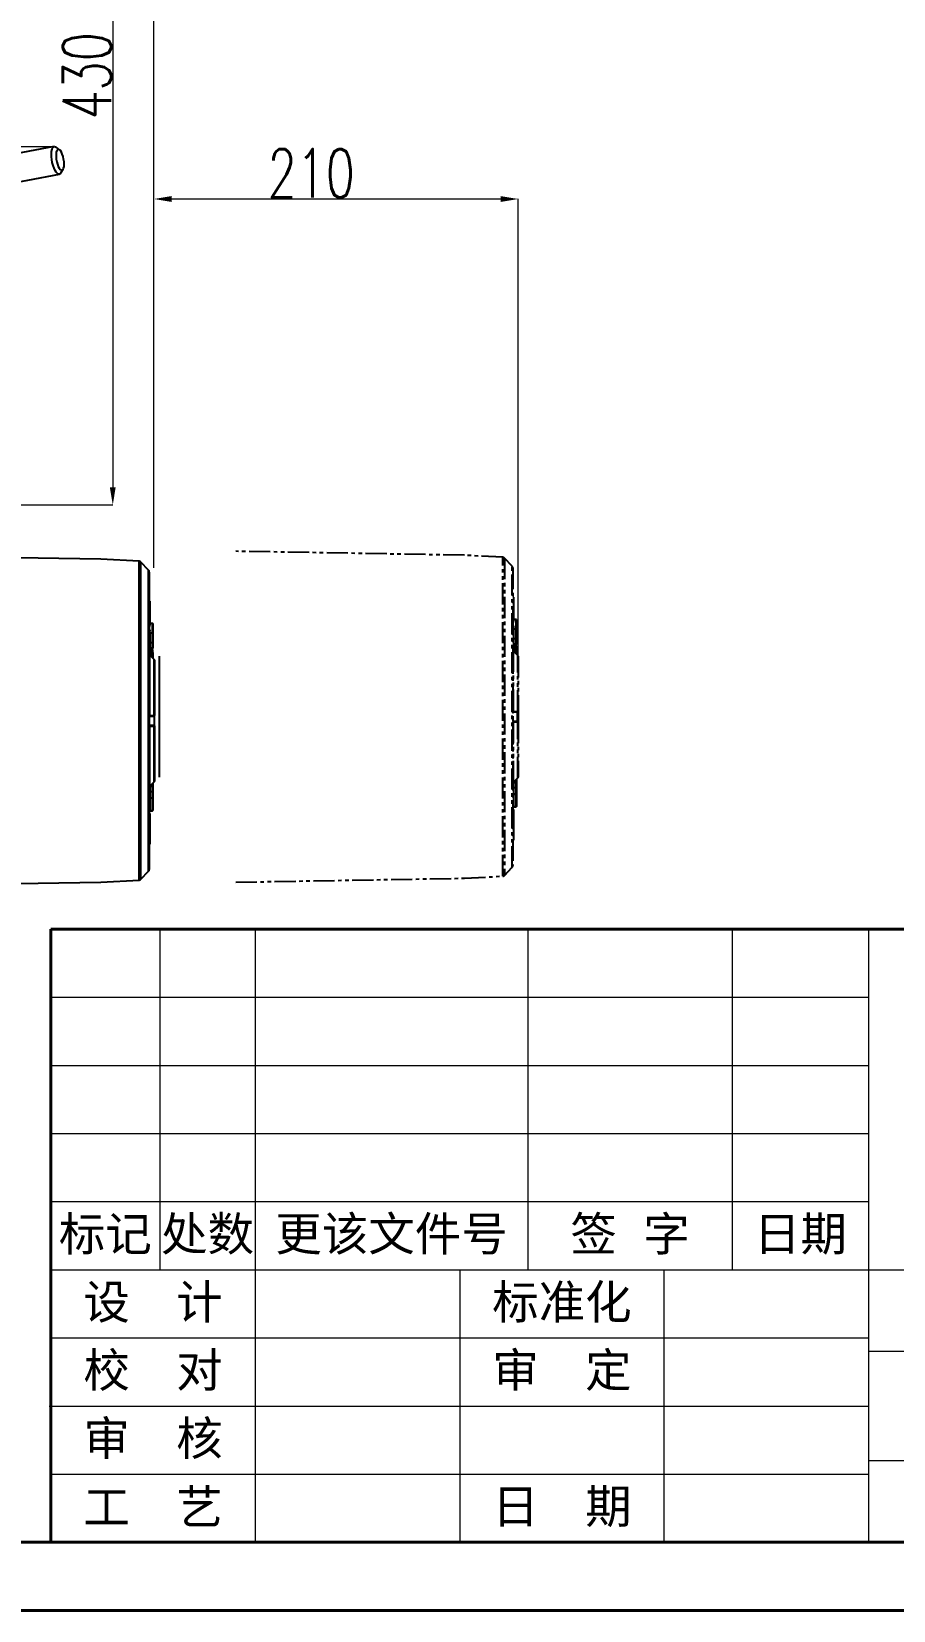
# Model space of a CAD drawing. Header units: millimetres. Extents: x 7861 to 11104, y 3791 to 6084.
# Drawn here: x 9665 to 10153, y 3791 to 4686 of the extents above; entities that cross this region are included whole.
import ezdxf

# ---------------------------------------------------------------- set-up
doc = ezdxf.new("R2010")
doc.units = ezdxf.units.MM
doc.linetypes.add('双点画线', pattern=[22, 12, -2, 2, -2, 2, -2])
for name, color, linetype, lineweight in [('AM_5', 3, 'Continuous', 25), ('AM_BOR', 7, 'Continuous', 50), ('文字', 7, 'Continuous', 13), ('粗实线', 7, 'Continuous', 40), ('细实线', 3, 'Continuous', 13)]:
    doc.layers.add(name, color=color, linetype=linetype, lineweight=lineweight)
doc.styles.add('SLDTEXTSTYLE1', font='txt.shx', dxfattribs={"width": 0.7, "bigfont": 'gbcbig.shx'})
doc.styles.get("Standard").update_dxf_attribs({"font": 'arial.ttf'})
doc.dimstyles.new('SLDDIMSTYLE12$0', dxfattribs={"dimtxt": 12, "dimasz": 10, "dimexe": 0, "dimexo": 0.0625, "dimgap": 0.875, "dimtad": 1, "dimdec": 1, "dimlfac": 1.8, "dimrnd": 1e-09, "dimzin": 12, "dimdsep": 46, "dimtxsty": 'SLDTEXTSTYLE1', "dimcen": 0.09, "dimdle": 8.16, "dimclrd": 3, "dimclre": 3, "dimadec": 0, "dimazin": 3, "dimtfac": 1, "dimtdec": 1, "dimtofl": 0, "dimtmove": 0, "dimatfit": 3, "dimfxl": 0, "dimfrac": 2, "dimtolj": 1, "dimlwd": 5, "dimlwe": 5, "dimarcsym": 0})

# ---------------------------------------------------------------- blocks, each defined once
blk = doc.blocks.new('*D93')
at = {"layer": 'AM_5', "color": 3, "lineweight": 5, "transparency": 16777216}
blk.add_line((9323.59, 4417.47), (9323.59, 4856.52), dxfattribs=at)
at = {"layer": 'AM_5', "color": 3, "linetype": 'Continuous', "lineweight": 5, "transparency": 16777216}
for p, q in [((9333.59, 4856.52), (9723.89, 4856.52)), ((9733.89, 4381.74), (9733.89, 4856.52))]:
    blk.add_line(p, q, dxfattribs=at)
at = {"layer": 'AM_5', "color": 3, "transparency": 16777216}
for points in [[(9333.59, 4858.18), (9333.59, 4854.85), (9323.59, 4856.52)], [(9723.89, 4858.18), (9723.89, 4854.85), (9733.89, 4856.52)]]:
    blk.add_solid(points, dxfattribs=at)
at = {"layer": 'Defpoints', "color": 0, "transparency": 16777216}
for p in [(9733.89, 4856.52), (9323.59, 4417.41), (9733.89, 4381.68)]:
    blk.add_point(p, dxfattribs=at)
at = {"layer": 'AM_5', "color": 0, "transparency": 16777216, "insert": (9528.74, 4871.11), "char_height": 12, "attachment_point": 5, "style": 'SLDTEXTSTYLE1'}
blk.add_mtext('\\A1;{\\H2.28571x;410}', dxfattribs=at)
blk = doc.blocks.new('*D113')
at = {"layer": 'AM_5', "color": 3, "lineweight": 5, "transparency": 16777216}
blk.add_line((9733.89, 4381.74), (9733.89, 4590.77), dxfattribs=at)
at = {"layer": 'AM_5', "color": 3, "linetype": 'Continuous', "lineweight": 5, "transparency": 16777216}
for p, q in [((9743.89, 4590.77), (9930.22, 4590.77)), ((9940.22, 4331.75), (9940.22, 4590.77))]:
    blk.add_line(p, q, dxfattribs=at)
at = {"layer": 'AM_5', "color": 3, "transparency": 16777216}
for points in [[(9743.89, 4592.43), (9743.89, 4589.1), (9733.89, 4590.77)], [(9930.22, 4592.43), (9930.22, 4589.1), (9940.22, 4590.77)]]:
    blk.add_solid(points, dxfattribs=at)
at = {"layer": 'Defpoints', "color": 0, "transparency": 16777216}
for p in [(9940.22, 4590.77), (9733.89, 4381.68), (9940.22, 4331.69)]:
    blk.add_point(p, dxfattribs=at)
at = {"layer": 'AM_5', "color": 0, "transparency": 16777216, "insert": (9822.95, 4605.36), "char_height": 12, "attachment_point": 5, "style": 'SLDTEXTSTYLE1'}
blk.add_mtext('\\A1;{\\H2.28571x;210}', dxfattribs=at)
blk = doc.blocks.new('*D87')
at = {"layer": 'AM_5', "color": 3, "lineweight": 5, "transparency": 16777216}
blk.add_line((9637.77, 4848.91), (9710.56, 4848.91), dxfattribs=at)
at = {"layer": 'AM_5', "color": 3, "linetype": 'Continuous', "lineweight": 5, "transparency": 16777216}
for p, q in [((9710.56, 4838.91), (9710.56, 4427.41)), ((9323.65, 4417.41), (9710.56, 4417.41))]:
    blk.add_line(p, q, dxfattribs=at)
at = {"layer": 'AM_5', "color": 3, "transparency": 16777216}
for points in [[(9708.89, 4838.91), (9712.22, 4838.91), (9710.56, 4848.91)], [(9708.89, 4427.41), (9712.22, 4427.41), (9710.56, 4417.41)]]:
    blk.add_solid(points, dxfattribs=at)
at = {"layer": 'Defpoints', "color": 0, "transparency": 16777216}
for p in [(9637.71, 4848.91), (9323.59, 4417.41), (9710.56, 4417.41)]:
    blk.add_point(p, dxfattribs=at)
at = {"layer": 'AM_5', "color": 0, "transparency": 16777216, "insert": (9695.97, 4660.56), "char_height": 12, "attachment_point": 5, "rotation": 90, "style": 'SLDTEXTSTYLE1'}
blk.add_mtext('\\A1;{\\H2.28571x;430}', dxfattribs=at)
blk = doc.blocks.new('*D88')
at = {"layer": 'AM_5', "color": 3, "lineweight": 5, "transparency": 16777216}
blk.add_line((9676.86, 4620.35), (9614.5, 4620.35), dxfattribs=at)
at = {"layer": 'AM_5', "color": 3, "linetype": 'Continuous', "lineweight": 5, "transparency": 16777216}
for p, q in [((9614.5, 4610.35), (9614.5, 4427.41)), ((9323.65, 4417.41), (9614.5, 4417.41))]:
    blk.add_line(p, q, dxfattribs=at)
at = {"layer": 'AM_5', "color": 3, "transparency": 16777216}
for points in [[(9612.83, 4610.35), (9616.17, 4610.35), (9614.5, 4620.35)], [(9612.83, 4427.41), (9616.17, 4427.41), (9614.5, 4417.41)]]:
    blk.add_solid(points, dxfattribs=at)
at = {"layer": 'Defpoints', "color": 0, "transparency": 16777216}
for p in [(9676.92, 4620.35), (9323.59, 4417.41), (9614.5, 4417.41)]:
    blk.add_point(p, dxfattribs=at)
at = {"layer": 'AM_5', "color": 0, "transparency": 16777216, "insert": (9599.91, 4518.88), "char_height": 12, "attachment_point": 5, "rotation": 90, "style": 'SLDTEXTSTYLE1'}
blk.add_mtext('\\A1;{\\H2.28571x;200}', dxfattribs=at)
blk = doc.blocks.new('rA3')
at = {"layer": '粗实线'}
for p, q in [((568.38, 174.26), (568.38, 129.26)), ((748.38, 174.26), (568.38, 174.26)), ((358.38, 129.26), (748.38, 129.26)), ((333.38, 124.26), (753.38, 124.26))]:
    blk.add_line(p, q, dxfattribs=at)
at = {"layer": '细实线'}
for p, q in [((576.38, 174.26), (576.38, 149.26)), ((583.38, 174.26), (583.38, 149.26)), ((603.38, 174.26), (603.38, 149.26)), ((618.38, 174.26), (618.38, 149.26)), ((628.38, 174.26), (628.38, 129.26)), ((568.38, 169.26), (628.38, 169.26)), ((628.38, 169.26), (628.38, 129.26)), ((568.38, 164.26), (628.38, 164.26)), ((568.38, 159.26), (628.38, 159.26)), ((568.38, 154.26), (628.38, 154.26)), ((568.38, 149.26), (688.38, 149.26)), ((583.38, 149.26), (583.38, 129.26)), ((598.38, 149.26), (598.38, 129.26)), ((613.38, 129.26), (613.38, 149.26)), ((568.38, 144.26), (628.38, 144.26)), ((688.38, 143.26), (628.38, 143.26)), ((568.25, 139.26), (628.38, 139.26)), ((628.38, 135.26), (688.38, 135.26)), ((568.38, 134.26), (628.38, 134.26))]:
    blk.add_line(p, q, dxfattribs=at)
at = {"layer": '文字', "char_height": 2.5, "width": 72, "attachment_point": 5}
for s, insert in [('{\\fSimSun|b0|i0|c134|p2;标记}', (572.38, 151.76)), ('{\\fSimSun|b0|i0|c134|p2;处数}', (579.88, 151.76)), ('{\\fSimSun|b0|i0|c134|p2;更该文件号}', (593.38, 151.76)), ('{\\fSimSun|b0|i0|c134|p54;签}  {\\fSimSun|b0|i0|c134|p54;字}', (610.88, 151.76)), ('{\\fSimSun|b0|i0|c134|p54;日期}', (623.38, 151.76)), ('{\\fSimSun|b0|i0|c134|p2;设  计}', (575.88, 146.76)), ('{\\fSimSun|b0|i0|c134|p2;标准化}', (605.88, 146.76)), ('{\\fSimSun|b0|i0|c134|p2;校  对}', (575.88, 141.76)), ('{\\fSimSun|b0|i0|c134|p2;审  定}', (605.88, 141.76)), ('{\\fSimSun|b0|i0|c134|p2;审  核}', (575.88, 136.76)), ('{\\fSimSun|b0|i0|c134|p2;工  艺}', (575.88, 131.76)), ('{\\fSimSun|b0|i0|c134|p2;日  期}', (605.88, 131.76))]:
    blk.add_mtext(s, dxfattribs=dict(at, insert=insert))

msp = doc.modelspace()

# ---------------------------------------------------------------- linework, layer by layer
at = {"color": 7, "linetype": 'Continuous', "lineweight": 25}
for p, q in [((9677.384, 4620.507), (9471.739, 4581.814)), ((9680.419, 4618.619), (9678.476, 4620.148)), ((9681.229, 4605.515), (9682.484, 4607.644)), ((9474.697, 4566.09), (9680.343, 4604.783)), ((9703.767, 4386.634), (9574.24, 4388.895)), ((9725.495, 4385.495), (9703.767, 4386.634)), ((9725.495, 4204.814), (9725.495, 4385.495)), ((9730.828, 4380.474), (9726.505, 4385.03)), ((9726.505, 4205.279), (9726.505, 4385.03)), ((9730.828, 4209.836), (9730.828, 4380.474)), ((9731.24, 4362.845), (9731.74, 4362.845)), ((9731.24, 4362.334), (9731.74, 4362.334)), ((9731.24, 4361.505), (9731.74, 4361.505)), ((9731.24, 4361.441), (9731.74, 4361.441)), ((9731.24, 4360.547), (9731.74, 4360.547)), ((9731.24, 4358.632), (9731.74, 4358.632)), ((9731.24, 4357.611), (9731.74, 4357.611)), ((9731.24, 4357.484), (9731.74, 4357.484)), ((9731.74, 4362.509), (9731.74, 4362.845)), ((9731.74, 4361.505), (9731.74, 4362.334)), ((9731.74, 4360.547), (9731.74, 4361.441)), ((9731.74, 4357.611), (9731.74, 4358.632)), ((9731.74, 4357.484), (9731.74, 4357.611)), ((9731.74, 4354.34), (9731.74, 4357.484)), ((9731.24, 4354.165), (9731.74, 4354.165)), ((9731.24, 4353.144), (9731.74, 4353.144)), ((9731.74, 4353.016), (9731.24, 4353.016)), ((9731.24, 4350.527), (9731.74, 4350.527)), ((9731.24, 4349.506), (9731.74, 4349.506)), ((9731.24, 4348.74), (9731.74, 4348.74)), ((9731.74, 4353.144), (9731.74, 4354.165)), ((9731.74, 4353.016), (9731.74, 4353.144)), ((9731.74, 4352.633), (9731.74, 4352.969)), ((9731.74, 4350.527), (9731.74, 4352.841)), ((9733.04, 4350.316), (9731.74, 4350.316)), ((9733.04, 4350.29), (9731.74, 4350.29)), ((9731.74, 4349.506), (9731.74, 4350.177)), ((9731.74, 4348.74), (9731.74, 4349.156)), ((9733.04, 4350.316), (9733.04, 4350.29)), ((9733.04, 4344.98), (9733.04, 4350.29)), ((9733.24, 4350.116), (9733.24, 4344.856)), ((9731.24, 4346.633), (9731.74, 4346.633)), ((9731.24, 4345.74), (9731.74, 4345.74)), ((9731.24, 4345.229), (9731.74, 4345.229)), ((9731.24, 4344.144), (9731.74, 4344.144)), ((9731.24, 4343.953), (9731.74, 4343.953)), ((9731.24, 4343.889), (9731.74, 4343.889)), ((9731.24, 4342.038), (9731.74, 4342.038)), ((9731.24, 4341.081), (9731.74, 4341.081)), ((9731.24, 4340.889), (9731.74, 4340.889)), ((9731.74, 4339.294), (9731.24, 4339.294)), ((9731.74, 4345.74), (9731.74, 4346.633)), ((9731.74, 4344.144), (9731.74, 4345.229)), ((9731.74, 4344.98), (9733.04, 4344.98)), ((9733.04, 4344.726), (9731.74, 4344.726)), ((9731.74, 4343.953), (9731.74, 4344.144)), ((9731.74, 4342.213), (9731.74, 4343.889)), ((9731.74, 4341.081), (9731.74, 4342.038)), ((9731.74, 4340.889), (9731.74, 4341.081)), ((9731.74, 4339.469), (9731.74, 4340.889)), ((9731.74, 4339.421), (9733.04, 4339.421)), ((9731.74, 4338.336), (9731.74, 4339.294)), ((9733.04, 4344.98), (9733.04, 4344.726)), ((9733.04, 4339.421), (9733.04, 4344.726)), ((9733.04, 4336.445), (9733.04, 4339.421)), ((9733.24, 4344.856), (9733.24, 4339.551)), ((9733.278, 4344.383), (9733.24, 4344.383)), ((9733.24, 4342.832), (9733.278, 4342.832)), ((9733.24, 4339.551), (9733.24, 4336.377)), ((9733.278, 4339.439), (9733.24, 4339.439)), ((9731.24, 4338.336), (9731.74, 4338.336)), ((9731.24, 4338.145), (9731.74, 4338.145)), ((9731.24, 4338.017), (9731.74, 4338.017)), ((9731.24, 4337.889), (9731.74, 4337.889)), ((9731.24, 4337.315), (9731.74, 4337.315)), ((9731.261, 4332.72), (9731.74, 4332.72)), ((9734.094, 4329.801), (9731.387, 4332.508)), ((9731.387, 4332.508), (9731.387, 4298.183)), ((9731.494, 4332.4), (9731.74, 4332.4)), ((9731.74, 4338.145), (9731.74, 4338.336)), ((9731.74, 4338.017), (9731.74, 4338.145)), ((9731.74, 4337.315), (9731.74, 4337.889)), ((9731.74, 4336.445), (9733.04, 4336.445)), ((9733.04, 4336.178), (9731.74, 4336.178)), ((9731.74, 4336.131), (9733.04, 4336.131)), ((9732.437, 4336.131), (9732.437, 4331.458)), ((9732.44, 4336.131), (9732.44, 4331.455)), ((9733.04, 4336.445), (9733.04, 4336.178)), ((9733.04, 4336.131), (9733.04, 4336.178)), ((9733.24, 4336.377), (9733.24, 4336.331)), ((9736.89, 4331.685), (9736.89, 4300.392)), ((9734.094, 4298.186), (9734.094, 4329.801)), ((9731.387, 4298.183), (9734.094, 4298.186)), ((9731.74, 4297.655), (9733.74, 4297.655)), ((9733.952, 4297.701), (9733.952, 4292.608)), ((9736.89, 4300.392), (9736.89, 4294.392)), ((9736.89, 4294.392), (9736.89, 4263.099)), ((9731.387, 4292.126), (9734.094, 4292.124)), ((9731.387, 4292.126), (9731.387, 4257.801)), ((9731.74, 4292.655), (9733.74, 4292.655)), ((9734.094, 4260.508), (9734.094, 4292.124)), ((9731.387, 4257.801), (9734.094, 4260.508)), ((9732.437, 4258.851), (9732.437, 4257.985)), ((9732.44, 4258.855), (9732.44, 4257.985)), ((9731.74, 4257.23), (9731.24, 4257.23)), ((9731.24, 4256.085), (9731.74, 4256.085)), ((9731.24, 4253.067), (9731.74, 4253.067)), ((9731.24, 4251.778), (9731.74, 4251.778)), ((9731.24, 4251.403), (9733.04, 4251.403)), ((9731.24, 4251.253), (9731.74, 4251.253)), ((9731.24, 4250.406), (9731.74, 4250.406)), ((9731.74, 4257.23), (9731.74, 4258.155)), ((9733.04, 4257.985), (9731.74, 4257.985)), ((9733.04, 4257.776), (9731.74, 4257.776)), ((9731.74, 4256.085), (9731.74, 4257.23)), ((9731.74, 4253.067), (9731.74, 4256.085)), ((9731.74, 4255.1), (9733.04, 4255.1)), ((9731.74, 4250.581), (9731.74, 4251.253)), ((9733.04, 4251.162), (9731.74, 4251.162)), ((9731.74, 4247.731), (9731.74, 4250.406)), ((9733.04, 4257.985), (9733.04, 4257.776)), ((9733.04, 4255.1), (9733.04, 4257.776)), ((9733.04, 4251.403), (9733.04, 4255.1)), ((9733.04, 4251.403), (9733.04, 4251.162)), ((9733.04, 4244.228), (9733.04, 4251.162)), ((9733.24, 4257.785), (9733.24, 4254.93)), ((9733.24, 4254.93), (9733.24, 4251.234)), ((9733.24, 4251.234), (9733.24, 4244.364)), ((9731.24, 4247.731), (9731.74, 4247.731)), ((9731.24, 4243.546), (9731.74, 4243.546)), ((9731.24, 4242.586), (9731.74, 4242.586)), ((9731.24, 4241.443), (9731.74, 4241.443)), ((9731.74, 4244.228), (9733.04, 4244.228)), ((9731.74, 4244.164), (9733.04, 4244.164)), ((9731.74, 4238.982), (9731.74, 4241.443)), ((9733.04, 4244.228), (9733.04, 4244.164)), ((9731.24, 4238.982), (9731.74, 4238.982)), ((9731.24, 4237.838), (9731.74, 4237.838)), ((9731.24, 4234.819), (9731.74, 4234.819)), ((9731.24, 4233.541), (9731.74, 4233.541)), ((9731.24, 4232.296), (9731.74, 4232.296)), ((9731.74, 4237.838), (9731.74, 4238.982)), ((9731.74, 4234.819), (9731.74, 4237.838)), ((9731.24, 4228.887), (9731.74, 4228.887)), ((9731.24, 4225.275), (9731.74, 4225.275)), ((9731.74, 4225.275), (9731.74, 4228.887)), ((9726.505, 4205.279), (9730.828, 4209.836)), ((9574.24, 4201.414), (9703.767, 4203.675)), ((9703.767, 4203.675), (9725.495, 4204.814))]:
    msp.add_line(p, q, dxfattribs=at)
at = {"color": 7, "linetype": '双点画线', "lineweight": 25}
for p, q in [((9909.745, 4388.872), (9780.219, 4391.133)), ((9931.474, 4387.733), (9909.745, 4388.872)), ((9931.474, 4207.051), (9931.474, 4387.733)), ((9936.807, 4382.711), (9932.483, 4387.268)), ((9932.483, 4387.268), (9932.483, 4207.517)), ((9936.807, 4212.073), (9936.807, 4382.711)), ((9937.219, 4381.679), (9937.219, 4213.106)), ((9937.719, 4365.083), (9937.219, 4365.083)), ((9937.719, 4364.572), (9937.219, 4364.572)), ((9937.719, 4363.742), (9937.219, 4363.742)), ((9937.719, 4363.678), (9937.219, 4363.678)), ((9937.719, 4362.785), (9937.219, 4362.785)), ((9937.719, 4360.87), (9937.219, 4360.87)), ((9937.719, 4359.849), (9937.219, 4359.849)), ((9937.719, 4359.721), (9937.219, 4359.721)), ((9937.719, 4364.747), (9937.719, 4365.083)), ((9937.719, 4363.742), (9937.719, 4364.572)), ((9937.719, 4362.785), (9937.719, 4363.678)), ((9937.719, 4359.849), (9937.719, 4360.87)), ((9937.719, 4359.721), (9937.719, 4359.849)), ((9937.719, 4356.402), (9937.719, 4359.721)), ((9937.719, 4356.402), (9937.219, 4356.402)), ((9937.719, 4355.381), (9937.219, 4355.381)), ((9937.719, 4355.253), (9937.219, 4355.253)), ((9937.719, 4352.764), (9937.219, 4352.764)), ((9937.719, 4351.743), (9937.219, 4351.743)), ((9937.719, 4350.977), (9937.219, 4350.977)), ((9937.719, 4348.871), (9937.219, 4348.871)), ((9937.719, 4355.381), (9937.719, 4356.402)), ((9937.719, 4355.253), (9937.719, 4355.381)), ((9937.719, 4354.871), (9937.719, 4355.206)), ((9939.019, 4352.554), (9937.719, 4352.554)), ((9939.019, 4352.528), (9937.719, 4352.528)), ((9937.719, 4351.743), (9937.719, 4352.414)), ((9937.719, 4350.977), (9937.719, 4351.393)), ((9937.719, 4347.977), (9937.719, 4348.871)), ((9939.019, 4352.554), (9939.019, 4352.528)), ((9939.019, 4347.218), (9939.019, 4352.528)), ((9939.219, 4352.354), (9939.219, 4347.093)), ((9937.719, 4347.977), (9937.219, 4347.977)), ((9937.719, 4347.467), (9937.219, 4347.467)), ((9937.719, 4346.382), (9937.219, 4346.382)), ((9937.719, 4346.19), (9937.219, 4346.19)), ((9937.719, 4346.127), (9937.219, 4346.127)), ((9937.719, 4344.276), (9937.219, 4344.276)), ((9937.719, 4343.318), (9937.219, 4343.318)), ((9937.719, 4343.127), (9937.219, 4343.127)), ((9937.719, 4341.531), (9937.219, 4341.531)), ((9937.719, 4340.574), (9937.219, 4340.574)), ((9937.719, 4340.382), (9937.219, 4340.382)), ((9937.719, 4340.255), (9937.219, 4340.255)), ((9937.719, 4340.127), (9937.219, 4340.127)), ((9937.719, 4339.553), (9937.219, 4339.553)), ((9937.719, 4346.382), (9937.719, 4347.467)), ((9937.719, 4347.218), (9939.019, 4347.218)), ((9939.019, 4346.963), (9937.719, 4346.963)), ((9937.719, 4346.19), (9937.719, 4346.382)), ((9937.719, 4344.276), (9937.719, 4346.127)), ((9937.719, 4343.318), (9937.719, 4344.276)), ((9937.719, 4343.127), (9937.719, 4343.318)), ((9937.719, 4341.531), (9937.719, 4343.127)), ((9937.719, 4341.659), (9939.019, 4341.659)), ((9937.719, 4340.574), (9937.719, 4341.531)), ((9937.719, 4340.382), (9937.719, 4340.574)), ((9937.719, 4340.255), (9937.719, 4340.382)), ((9937.719, 4339.553), (9937.719, 4340.127)), ((9939.019, 4347.218), (9939.019, 4346.963)), ((9939.019, 4341.659), (9939.019, 4346.963)), ((9939.019, 4338.683), (9939.019, 4341.659)), ((9939.219, 4347.093), (9939.219, 4341.789)), ((9939.256, 4346.62), (9939.219, 4346.62)), ((9939.219, 4345.07), (9939.256, 4345.07)), ((9939.219, 4341.789), (9939.219, 4338.614)), ((9939.256, 4341.677), (9939.219, 4341.677)), ((9937.719, 4334.957), (9937.239, 4334.957)), ((9940.072, 4332.039), (9937.365, 4334.746)), ((9937.365, 4334.746), (9937.365, 4300.421)), ((9937.719, 4334.638), (9937.473, 4334.638)), ((9937.719, 4338.683), (9939.019, 4338.683)), ((9939.019, 4338.416), (9937.719, 4338.416)), ((9937.719, 4338.369), (9939.019, 4338.369)), ((9938.416, 4338.369), (9938.416, 4333.695)), ((9938.419, 4338.369), (9938.419, 4333.692)), ((9939.019, 4338.683), (9939.019, 4338.416)), ((9939.019, 4338.369), (9939.019, 4338.416)), ((9939.219, 4338.614), (9939.219, 4338.569)), ((9940.072, 4300.423), (9940.072, 4332.039)), ((9940.219, 4331.685), (9940.219, 4300.392)), ((9937.365, 4294.364), (9937.365, 4260.039)), ((9939.719, 4299.892), (9937.719, 4299.892)), ((9937.719, 4294.892), (9939.719, 4294.892)), ((9939.93, 4294.845), (9939.93, 4299.939)), ((9940.072, 4262.746), (9940.072, 4294.361)), ((9940.219, 4300.392), (9940.219, 4294.392)), ((9940.219, 4294.392), (9940.219, 4263.099)), ((9937.719, 4259.468), (9937.219, 4259.468)), ((9937.365, 4260.039), (9940.072, 4262.746)), ((9937.719, 4259.468), (9937.719, 4260.392)), ((9939.019, 4260.223), (9937.719, 4260.223)), ((9939.019, 4260.014), (9937.719, 4260.014)), ((9937.719, 4258.323), (9937.719, 4259.468)), ((9938.416, 4261.089), (9938.416, 4260.223)), ((9938.419, 4261.092), (9938.419, 4260.223)), ((9939.019, 4260.223), (9939.019, 4260.014)), ((9939.019, 4257.337), (9939.019, 4260.014)), ((9939.219, 4260.023), (9939.219, 4257.168)), ((9937.719, 4258.323), (9937.219, 4258.323)), ((9937.719, 4255.304), (9937.219, 4255.304)), ((9937.719, 4254.016), (9937.219, 4254.016)), ((9937.219, 4253.641), (9939.019, 4253.641)), ((9937.719, 4253.491), (9937.219, 4253.491)), ((9937.719, 4252.644), (9937.219, 4252.644)), ((9937.719, 4249.969), (9937.219, 4249.969)), ((9937.719, 4255.304), (9937.719, 4258.323)), ((9937.719, 4257.337), (9939.019, 4257.337)), ((9937.719, 4252.819), (9937.719, 4253.491)), ((9939.019, 4253.399), (9937.719, 4253.399)), ((9939.019, 4253.641), (9939.019, 4257.337)), ((9939.019, 4253.641), (9939.019, 4253.399)), ((9939.019, 4246.466), (9939.019, 4253.399)), ((9939.219, 4257.168), (9939.219, 4253.471)), ((9939.219, 4253.471), (9939.219, 4246.602)), ((9937.719, 4245.784), (9937.219, 4245.784)), ((9937.719, 4244.824), (9937.219, 4244.824)), ((9937.719, 4243.681), (9937.219, 4243.681)), ((9937.719, 4241.22), (9937.219, 4241.22)), ((9937.719, 4246.466), (9939.019, 4246.466)), ((9937.719, 4246.402), (9939.019, 4246.402)), ((9937.719, 4241.22), (9937.719, 4243.681)), ((9937.719, 4240.075), (9937.719, 4241.22)), ((9939.019, 4246.466), (9939.019, 4246.402)), ((9937.719, 4240.075), (9937.219, 4240.075)), ((9937.719, 4237.057), (9937.219, 4237.057)), ((9937.719, 4235.778), (9937.219, 4235.778)), ((9937.719, 4234.534), (9937.219, 4234.534)), ((9937.719, 4237.057), (9937.719, 4240.075)), ((9937.719, 4231.125), (9937.219, 4231.125)), ((9937.719, 4227.513), (9937.219, 4227.513)), ((9937.719, 4227.513), (9937.719, 4231.125)), ((9780.219, 4203.652), (9909.745, 4205.913)), ((9909.745, 4205.913), (9931.474, 4207.051)), ((9932.483, 4207.517), (9936.807, 4212.073))]:
    msp.add_line(p, q, dxfattribs=at)
at = {"color": 7, "linetype": 'Continuous', "lineweight": 25, "flags": 128}
for points in [[(9681.229, 4605.515), (9680.989, 4605.179), (9680.46, 4604.813), (9679.856, 4604.813), (9679.206, 4605.179), (9678.54, 4605.894), (9677.889, 4606.925), (9677.284, 4608.224), (9676.752, 4609.729), (9676.319, 4611.371), (9676.006, 4613.072), (9675.825, 4614.753), (9675.787, 4616.335), (9675.893, 4617.746), (9676.138, 4618.917), (9676.51, 4619.795), (9676.992, 4620.339), (9677.562, 4620.524), (9677.562, 4620.524)], [(9677.562, 4620.524), (9678.192, 4620.339), (9678.476, 4620.148)], [(9679.733, 4618.901), (9679.243, 4618.716), (9678.845, 4618.17), (9678.564, 4617.3), (9678.418, 4616.159), (9678.416, 4614.818), (9678.558, 4613.363), (9678.836, 4611.885), (9679.231, 4610.477), (9679.719, 4609.226), (9680.269, 4608.212), (9680.847, 4607.499), (9681.416, 4607.13), (9681.941, 4607.13), (9682.388, 4607.499), (9682.73, 4608.212), (9682.945, 4609.226), (9683.02, 4610.477), (9682.949, 4611.885), (9682.738, 4613.363), (9682.399, 4614.818), (9681.954, 4616.159), (9681.431, 4617.3), (9680.863, 4618.17), (9680.285, 4618.716), (9679.733, 4618.901)], [(9733.04, 4344.98), (9733.079, 4344.978), (9733.117, 4344.971), (9733.151, 4344.959), (9733.182, 4344.944), (9733.207, 4344.925), (9733.225, 4344.903), (9733.236, 4344.88), (9733.24, 4344.856)], [(9733.04, 4344.726), (9733.079, 4344.728), (9733.117, 4344.736), (9733.151, 4344.748), (9733.182, 4344.764), (9733.207, 4344.783), (9733.225, 4344.806), (9733.236, 4344.83), (9733.24, 4344.856)], [(9733.24, 4339.551), (9733.236, 4339.526), (9733.225, 4339.501), (9733.207, 4339.479), (9733.182, 4339.459), (9733.151, 4339.443), (9733.117, 4339.431), (9733.079, 4339.424), (9733.04, 4339.421)], [(9733.24, 4336.377), (9733.236, 4336.39), (9733.225, 4336.403), (9733.207, 4336.415), (9733.182, 4336.425), (9733.151, 4336.434), (9733.117, 4336.44), (9733.079, 4336.444), (9733.04, 4336.445)], [(9733.24, 4251.234), (9733.236, 4251.22), (9733.225, 4251.206), (9733.207, 4251.194), (9733.182, 4251.183), (9733.151, 4251.174), (9733.117, 4251.167), (9733.079, 4251.163), (9733.04, 4251.162)]]:
    msp.add_lwpolyline(points, dxfattribs=at)
at = {"color": 7, "linetype": '双点画线', "lineweight": 25, "flags": 128}
for points in [[(9939.019, 4347.218), (9939.058, 4347.215), (9939.095, 4347.208), (9939.13, 4347.197), (9939.16, 4347.181), (9939.185, 4347.162), (9939.204, 4347.141), (9939.215, 4347.117), (9939.219, 4347.093)], [(9939.019, 4346.963), (9939.058, 4346.966), (9939.095, 4346.973), (9939.13, 4346.985), (9939.16, 4347.001), (9939.185, 4347.021), (9939.204, 4347.043), (9939.215, 4347.068), (9939.219, 4347.093)], [(9939.219, 4341.789), (9939.215, 4341.763), (9939.204, 4341.739), (9939.185, 4341.717), (9939.16, 4341.697), (9939.13, 4341.681), (9939.095, 4341.669), (9939.058, 4341.661), (9939.019, 4341.659)], [(9939.219, 4338.614), (9939.215, 4338.628), (9939.204, 4338.641), (9939.185, 4338.652), (9939.16, 4338.663), (9939.13, 4338.671), (9939.095, 4338.678), (9939.058, 4338.682), (9939.019, 4338.683)], [(9937.365, 4300.421), (9938.881, 4300.422), (9940.072, 4300.423)], [(9940.072, 4294.361), (9938.556, 4294.363), (9937.365, 4294.364)], [(9939.219, 4253.471), (9939.215, 4253.457), (9939.204, 4253.444), (9939.185, 4253.431), (9939.16, 4253.42), (9939.13, 4253.412), (9939.095, 4253.405), (9939.058, 4253.401), (9939.019, 4253.399)]]:
    msp.add_lwpolyline(points, dxfattribs=at)
at = {"color": 7, "linetype": 'Continuous', "lineweight": 25}
for centre, radius, start, end in [((9725.416, 4383.997), 1.5, 43.5, 87), ((9729.74, 4379.441), 1.5, 0, 43.5), ((9733.04, 4350.116), 0.2, 0, 90), ((9733.052, 4350.102), 0.188, 4.252875, 93.69926), ((9708.962, 4331.585), 24.5, 357.367009, 10.694922), ((9733.041, 4336.377), 0.199, 269.832946, 359.831967), ((9733.04, 4336.331), 0.2, 270, 0), ((9733.74, 4329.447), 0.5, 0, 45), ((9731.74, 4297.155), 0.5, 89.999975, 180), ((9733.74, 4298.155), 0.5, 270, 0), ((9734.112, 4297.91), 0.277, 62.377002, 93.771829), ((9731.74, 4293.155), 0.5, 180, 270), ((9733.74, 4292.155), 0.5, 0, 90), ((9734.112, 4292.4), 0.277, 266.228171, 297.622998), ((9708.962, 4258.88), 24.5, 352.293464, 2.283211), ((9733.74, 4260.862), 0.5, 315, 0), ((9733.04, 4257.785), 0.2, 0, 90), ((9733.09, 4258.915), 1.14, 267.491082, 277.56592), ((9733.054, 4254.914), 0.187, 5.087801, 94.313104), ((9733.054, 4251.217), 0.187, 5.087801, 94.313104), ((9733.04, 4244.364), 0.2, 270, 0), ((9733.067, 4244.404), 0.178, 261.329202, 347.219692), ((9725.416, 4206.312), 1.5, 273, 316.5), ((9729.74, 4210.868), 1.5, 316.5, 0)]:
    msp.add_arc(centre, radius, start, end, dxfattribs=at)
at = {"color": 7, "linetype": '双点画线', "lineweight": 25}
for centre, radius, start, end in [((9931.395, 4386.235), 1.5, 43.5, 87), ((9935.719, 4381.679), 1.5, 0, 43.5), ((9939.019, 4352.354), 0.2, 0, 90), ((9939.031, 4352.34), 0.188, 4.252875, 93.69926), ((9937.719, 4335.099), 0.5, 180, 225), ((9914.94, 4333.822), 24.5, 357.367009, 10.694922), ((9939.019, 4338.615), 0.199, 269.832946, 359.831967), ((9939.019, 4338.569), 0.2, 270, 0), ((9939.719, 4331.685), 0.5, 0, 45), ((9937.347, 4300.714), 0.294, 244.221416, 273.627708), ((9937.719, 4299.392), 0.5, 90, 180), ((9937.719, 4295.392), 0.5, 180, 270), ((9937.347, 4294.07), 0.294, 86.372292, 115.778584), ((9939.624, 4300.339), 0.457, 282.034008, 10.645583), ((9939.719, 4300.392), 0.5, 270, 0), ((9939.624, 4294.446), 0.457, 349.354417, 77.965992), ((9939.719, 4294.392), 0.5, 0, 90), ((9940.091, 4300.147), 0.277, 62.377002, 93.771829), ((9940.091, 4294.637), 0.277, 266.228171, 297.622998), ((9937.719, 4259.685), 0.5, 135, 180), ((9939.019, 4260.023), 0.2, 0, 90), ((9939.069, 4261.153), 1.14, 267.491082, 277.56592), ((9914.94, 4261.118), 24.5, 352.293464, 2.283211), ((9939.719, 4263.099), 0.5, 315, 0), ((9939.033, 4257.151), 0.187, 5.087801, 94.313104), ((9939.033, 4253.455), 0.187, 5.087801, 94.313104), ((9939.019, 4246.602), 0.2, 270, 0), ((9939.046, 4246.641), 0.178, 261.329202, 347.219692), ((9931.395, 4208.549), 1.5, 273, 316.5), ((9935.719, 4213.106), 1.5, 316.5, 0)]:
    msp.add_arc(centre, radius, start, end, dxfattribs=at)
at = {"color": 7, "linetype": 'Continuous', "lineweight": 25}
for points, knots in [([(9731.24, 4379.391), (9731.24, 4379.342), (9731.24, 4379.238), (9731.24, 4377.925), (9731.24, 4375.699), (9731.24, 4372.529), (9731.24, 4368.509), (9731.24, 4363.72), (9731.24, 4358.233), (9731.24, 4352.068), (9731.24, 4345.223), (9731.24, 4337.739), (9731.24, 4329.728), (9731.24, 4321.323), (9731.24, 4312.669), (9731.24, 4303.918), (9731.24, 4298.059), (9731.24, 4295.155)], [0, 0, 0, 0, 0.0586497, 0.1263421, 0.1944212, 0.2625003, 0.3301926, 0.3971246, 0.4629474, 0.5287703, 0.5957023, 0.6633946, 0.7314737, 0.7995528, 0.8672452, 0.9341772, 1, 1, 1, 1]), ([(9731.74, 4358.632), (9731.74, 4358.894), (9731.74, 4359.351), (9731.74, 4359.901), (9731.74, 4360.22), (9731.74, 4360.361), (9731.74, 4360.431), (9731.74, 4360.492), (9731.74, 4360.529), (9731.74, 4360.547)], [0, 0, 0, 0, 0.4018451, 0.700925, 0.8501447, 0.9000038, 0.92545, 0.9625731, 1, 1, 1, 1]), ([(9731.74, 4332.72), (9731.74, 4333.239), (9731.74, 4334.267), (9731.74, 4335.812), (9731.74, 4336.81), (9731.74, 4337.315)], [0, 0, 0, 0, 0.3347977, 0.6633059, 1, 1, 1, 1]), ([(9734.24, 4329.447), (9734.24, 4329.403), (9734.24, 4329.313), (9734.24, 4328.57), (9734.24, 4327.134), (9734.24, 4324.588), (9734.24, 4321.045), (9734.24, 4317.319), (9734.24, 4313.78), (9734.24, 4310.007), (9734.24, 4306.096), (9734.24, 4302.145), (9734.24, 4299.472), (9734.24, 4298.155)], [0, 0, 0, 0, 0.0782789, 0.1587142, 0.2411685, 0.3693291, 0.4998887, 0.5869697, 0.6733433, 0.7588315, 0.8412767, 0.9217166, 1, 1, 1, 1]), ([(9731.24, 4295.155), (9731.24, 4292.25), (9731.24, 4286.391), (9731.24, 4277.64), (9731.24, 4268.987), (9731.24, 4260.581), (9731.24, 4252.571), (9731.24, 4245.086), (9731.24, 4238.241), (9731.24, 4232.077), (9731.24, 4226.59), (9731.24, 4221.8), (9731.24, 4217.78), (9731.24, 4214.611), (9731.24, 4212.384), (9731.24, 4211.072), (9731.24, 4210.967), (9731.24, 4210.919)], [0, 0, 0, 0, 0.0658228, 0.1327548, 0.2004472, 0.2685263, 0.3366054, 0.4042977, 0.4712297, 0.5370526, 0.6028754, 0.6698074, 0.7374997, 0.8055788, 0.8736579, 0.9413503, 1, 1, 1, 1]), ([(9731.74, 4297.655), (9731.7, 4297.66), (9731.62, 4297.671), (9731.524, 4297.748), (9731.458, 4297.848), (9731.418, 4297.939), (9731.394, 4298.035), (9731.386, 4298.12), (9731.386, 4298.162), (9731.387, 4298.183)], [0, 0, 0, 0, 0.2865456, 0.5610687, 0.6891901, 0.8054766, 0.906505, 0.9531764, 1, 1, 1, 1]), ([(9733.74, 4297.655), (9733.768, 4297.657), (9733.816, 4297.662), (9733.887, 4297.696), (9733.947, 4297.744), (9734.003, 4297.814), (9734.047, 4297.897), (9734.089, 4298.021), (9734.092, 4298.121), (9734.094, 4298.186)], [0, 0, 0, 0, 0.1465757, 0.2502527, 0.383985, 0.5005373, 0.6381731, 0.7637622, 1, 1, 1, 1]), ([(9734.24, 4292.505), (9734.24, 4293.388), (9734.24, 4295.155), (9734.24, 4296.921), (9734.24, 4297.805)], [0, 0, 0, 0, 0.4999999, 1, 1, 1, 1]), ([(9731.387, 4292.126), (9731.386, 4292.147), (9731.386, 4292.189), (9731.394, 4292.274), (9731.418, 4292.37), (9731.458, 4292.461), (9731.525, 4292.561), (9731.62, 4292.638), (9731.7, 4292.649), (9731.74, 4292.655)], [0, 0, 0, 0, 0.0469095, 0.0936327, 0.1947106, 0.3110168, 0.4391204, 0.7135016, 1, 1, 1, 1]), ([(9734.094, 4292.124), (9734.092, 4292.189), (9734.089, 4292.288), (9734.047, 4292.412), (9734.003, 4292.495), (9733.947, 4292.565), (9733.887, 4292.613), (9733.816, 4292.647), (9733.768, 4292.652), (9733.74, 4292.655)], [0, 0, 0, 0, 0.2362575, 0.3618415, 0.4994624, 0.6160623, 0.7497471, 0.8534584, 1, 1, 1, 1]), ([(9734.24, 4292.155), (9734.24, 4290.827), (9734.24, 4288.143), (9734.24, 4284.192), (9734.24, 4280.34), (9734.24, 4276.678), (9734.24, 4273.292), (9734.24, 4270.252), (9734.24, 4267.612), (9734.24, 4265.388), (9734.24, 4263.575), (9734.24, 4262.176), (9734.24, 4261.269), (9734.24, 4260.845), (9734.24, 4260.905), (9734.24, 4260.921)], [0, 0, 0, 0, 0.07883213, 0.15938817, 0.24113594, 0.32349285, 0.40584976, 0.48759752, 0.56815357, 0.64698569, 0.72581782, 0.80637387, 0.88812163, 0.97047854, 1, 1, 1, 1]), ([(9731.74, 4251.778), (9731.74, 4251.866), (9731.74, 4252.04), (9731.74, 4252.343), (9731.74, 4252.739), (9731.74, 4252.935), (9731.74, 4253.067)], [0, 0, 0, 0, 0.1250401, 0.2502359, 0.4998742, 1, 1, 1, 1]), ([(9731.74, 4243.546), (9731.74, 4243.581), (9731.74, 4243.651), (9731.74, 4244.281), (9731.74, 4245.113), (9731.74, 4245.902), (9731.74, 4246.796), (9731.74, 4247.419), (9731.74, 4247.731)], [0, 0, 0, 0, 0.2501594, 0.4995807, 0.624669, 0.7497301, 0.8748096, 1, 1, 1, 1]), ([(9731.74, 4241.443), (9731.74, 4241.539), (9731.74, 4241.658), (9731.74, 4241.934), (9731.74, 4242.178), (9731.74, 4242.422), (9731.74, 4242.586)], [0, 0, 0, 0, 0.5004596, 0.6283614, 0.7507034, 1, 1, 1, 1]), ([(9731.74, 4233.541), (9731.74, 4233.627), (9731.74, 4233.799), (9731.74, 4234.1), (9731.74, 4234.492), (9731.74, 4234.688), (9731.74, 4234.819)], [0, 0, 0, 0, 0.125077, 0.2502224, 0.4998872, 1, 1, 1, 1]), ([(9731.74, 4232.124), (9731.74, 4232.285), (9731.74, 4232.526), (9731.74, 4233.03), (9731.74, 4233.37), (9731.74, 4233.541)], [0, 0, 0, 0, 0.5005372, 0.7503463, 1, 1, 1, 1]), ([(9731.74, 4228.887), (9731.74, 4229.291), (9731.74, 4230.097), (9731.74, 4231.088), (9731.74, 4231.74), (9731.74, 4232.088), (9731.74, 4232.234), (9731.74, 4232.29), (9731.74, 4232.294), (9731.74, 4232.296)], [0, 0, 0, 0, 0.2503213, 0.4998014, 0.6247836, 0.7496745, 0.8746984, 0.9373467, 1, 1, 1, 1])]:
    msp.add_open_spline(points, degree=3, knots=knots, dxfattribs=at)
at = {"color": 7, "linetype": '双点画线', "lineweight": 25}
for points, knots in [([(9937.719, 4360.87), (9937.719, 4361.178), (9937.719, 4361.656), (9937.719, 4362.308), (9937.719, 4362.626), (9937.719, 4362.785)], [0, 0, 0, 0, 0.4748456, 0.7388223, 1, 1, 1, 1]), ([(9937.719, 4352.764), (9937.719, 4353.315), (9937.719, 4354.09), (9937.719, 4354.857), (9937.719, 4355.078)], [0, 0, 0, 0, 0.7108225, 1, 1, 1, 1]), ([(9937.719, 4347.642), (9937.719, 4347.678), (9937.719, 4347.76), (9937.719, 4347.864), (9937.719, 4347.933), (9937.719, 4347.972), (9937.719, 4347.98), (9937.719, 4347.978), (9937.719, 4347.977)], [0, 0, 0, 0, 0.290787, 0.6451009, 0.8212001, 0.9133313, 0.9539772, 1, 1, 1, 1]), ([(9937.719, 4334.957), (9937.719, 4335.825), (9937.719, 4337.033), (9937.719, 4338.571), (9937.719, 4339.226), (9937.719, 4339.553)], [0, 0, 0, 0, 0.5601633, 0.7802465, 1, 1, 1, 1]), ([(9937.719, 4299.892), (9937.678, 4299.898), (9937.599, 4299.908), (9937.503, 4299.986), (9937.436, 4300.086), (9937.396, 4300.177), (9937.373, 4300.273), (9937.364, 4300.358), (9937.365, 4300.4), (9937.365, 4300.421)], [0, 0, 0, 0, 0.2865456, 0.5610687, 0.6891901, 0.8054766, 0.906505, 0.9531764, 1, 1, 1, 1]), ([(9937.365, 4294.364), (9937.365, 4294.385), (9937.364, 4294.427), (9937.373, 4294.512), (9937.396, 4294.608), (9937.436, 4294.699), (9937.503, 4294.799), (9937.599, 4294.876), (9937.678, 4294.887), (9937.719, 4294.892)], [0, 0, 0, 0, 0.0469095, 0.0936327, 0.1947106, 0.3110168, 0.4391204, 0.7135016, 1, 1, 1, 1]), ([(9937.719, 4254.016), (9937.719, 4254.206), (9937.719, 4254.587), (9937.719, 4254.995), (9937.719, 4255.187), (9937.719, 4255.304)], [0, 0, 0, 0, 0.277759, 0.5582123, 1, 1, 1, 1]), ([(9937.719, 4249.969), (9937.719, 4250.474), (9937.719, 4251.377), (9937.719, 4252.257), (9937.719, 4252.644)], [0, 0, 0, 0, 0.5599154, 1, 1, 1, 1]), ([(9937.719, 4245.784), (9937.719, 4245.828), (9937.719, 4245.916), (9937.719, 4246.816), (9937.719, 4248.317), (9937.719, 4249.418), (9937.719, 4249.969)], [0, 0, 0, 0, 0.2808621, 0.5603944, 0.779988, 1, 1, 1, 1]), ([(9937.719, 4243.681), (9937.719, 4243.782), (9937.719, 4243.922), (9937.719, 4244.391), (9937.719, 4244.679), (9937.719, 4244.824)], [0, 0, 0, 0, 0.5606419, 0.7798878, 1, 1, 1, 1]), ([(9937.719, 4235.778), (9937.719, 4235.966), (9937.719, 4236.343), (9937.719, 4236.749), (9937.719, 4236.94), (9937.719, 4237.057)], [0, 0, 0, 0, 0.2779893, 0.5583685, 1, 1, 1, 1]), ([(9937.719, 4234.362), (9937.719, 4234.523), (9937.719, 4234.764), (9937.719, 4235.268), (9937.719, 4235.608), (9937.719, 4235.778)], [0, 0, 0, 0, 0.5008588, 0.7500558, 1, 1, 1, 1]), ([(9937.719, 4231.125), (9937.719, 4231.53), (9937.719, 4232.333), (9937.719, 4233.322), (9937.719, 4233.973), (9937.719, 4234.314), (9937.719, 4234.498), (9937.719, 4234.521), (9937.719, 4234.534)], [0, 0, 0, 0, 0.2506607, 0.4979437, 0.6250501, 0.7485035, 0.8630456, 1, 1, 1, 1])]:
    msp.add_open_spline(points, degree=3, knots=knots, dxfattribs=at)

# ---------------------------------------------------------------- block references
at = {"layer": 'AM_BOR', "xscale": 7.720839843750002, "yscale": 7.720839843750002, "zscale": 7.720839843750002}
msp.add_blockref('rA3', (5287.098, 2831.593), dxfattribs=at)

# ---------------------------------------------------------------- dimensions: what is measured, and where the dimension line sits
at = {"layer": 'AM_5'}
for base, p1, p2, text, picture, middle in [((9733.89, 4856.517), (9323.587, 4417.411), (9733.89, 4381.679), '{\\H2.28571x;410}', '*D93', (9528.738, 4856.517)), ((9940.219, 4590.768), (9733.89, 4381.679), (9940.219, 4331.685), '{\\H2.28571x;210}', '*D113', (9822.949, 4590.768))]:
    dim = msp.add_linear_dim(base=base, p1=p1, p2=p2, text=text, dimstyle='SLDDIMSTYLE12$0', override={"dimlfac": 1}, dxfattribs=at)
    dim.commit()
    dim.dimension.update_dxf_attribs({"geometry": picture, "text_midpoint": middle, "dimtype": 160})
for base, p1, text, picture, middle in [((9710.556, 4417.411), (9637.712, 4848.911), '{\\H2.28571x;430}', '*D87', (9710.556, 4660.555)), ((9614.5, 4417.411), (9676.918, 4620.354), '{\\H2.28571x;200}', '*D88', (9614.5, 4518.883))]:
    dim = msp.add_linear_dim(base=base, p1=p1, p2=(9323.587, 4417.411), angle=90, text=text, dimstyle='SLDDIMSTYLE12$0', override={"dimlfac": 1}, dxfattribs=at)
    dim.commit()
    dim.dimension.update_dxf_attribs({"geometry": picture, "text_midpoint": middle, "dimtype": 160})

doc.saveas('drawing.dxf')
